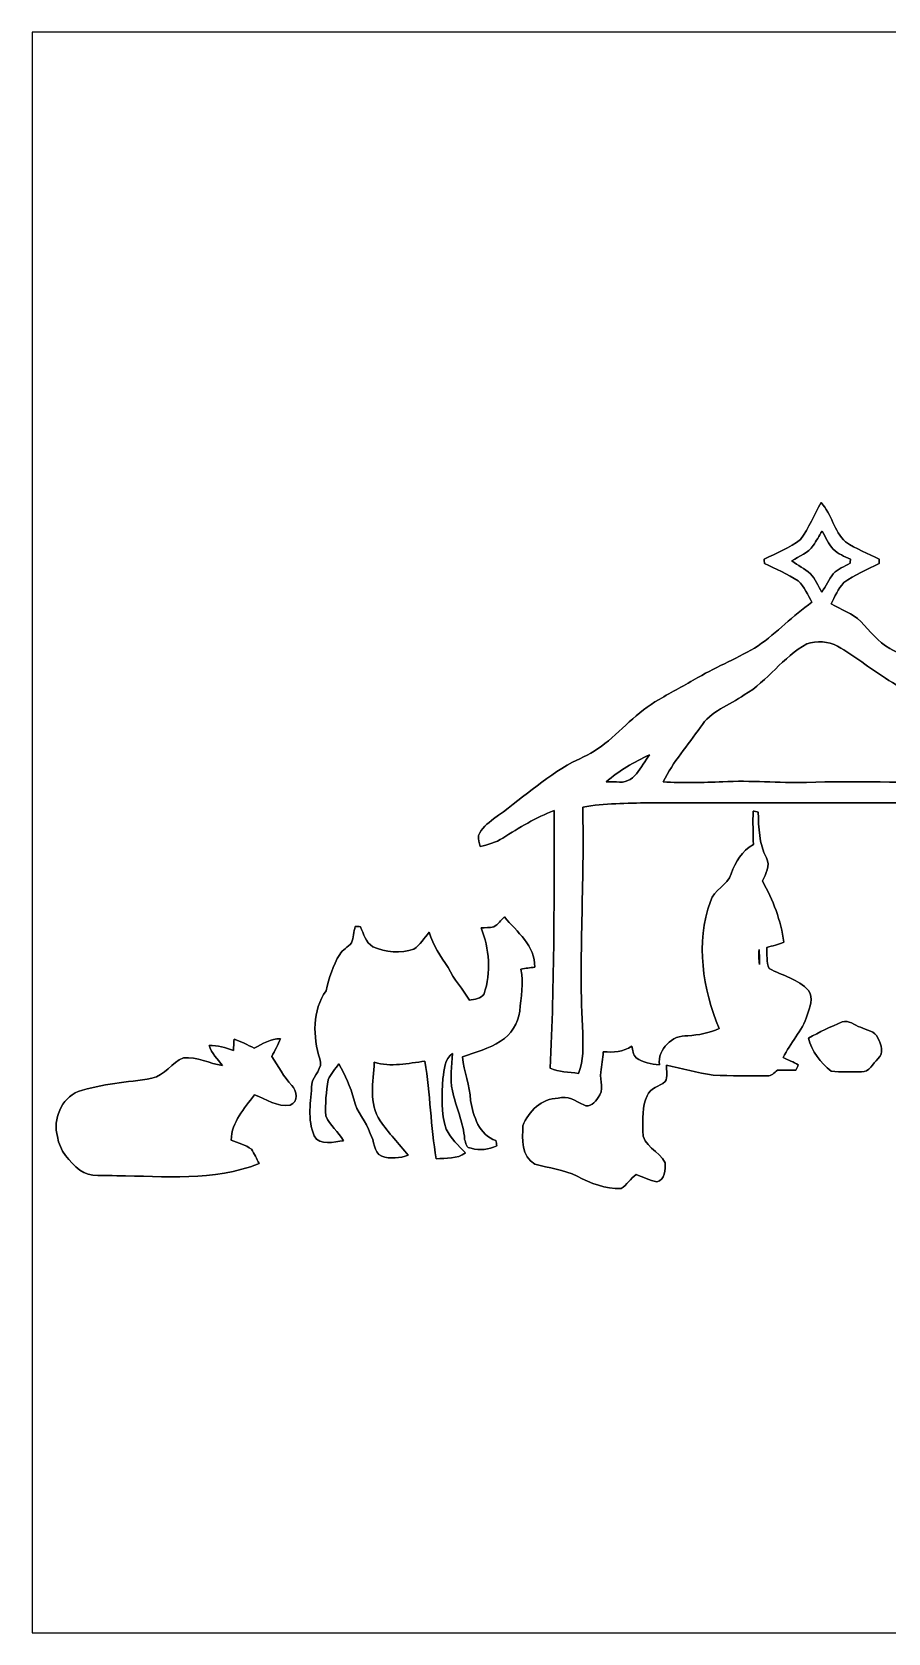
# Model space of a CAD drawing. Header units: centimetres. Extents: x -16.8 to 16.8, y -16.7 to 16.7.
# Drawn here: x -16.77 to 1.04, y -16.67 to 16.67 of the extents above; entities that cross this region are included whole.
import ezdxf

# ---------------------------------------------------------------- set-up
doc = ezdxf.new("R2010")
doc.units = ezdxf.units.CM
doc.header["$MEASUREMENT"] = 0
doc.layers.add('Layer 1', color=7, linetype='Continuous')

msp = doc.modelspace()

# ---------------------------------------------------------------- linework, layer by layer
at = {"layer": 'Layer 1', "color": 7}
for points, knots in [([(-16.77458, 16.66875), (-16.77458, 16.66875), (16.77458, 16.66875), (16.77458, 16.66875), (16.77458, 16.66875), (16.77458, 16.66875), (16.77458, -16.66875), (16.77458, -16.66875), (16.77458, -16.66875), (16.77458, -16.66875), (-16.77458, -16.66875), (-16.77458, -16.66875), (-16.77458, -16.66875), (-16.77458, -16.66875), (-16.77458, 16.66875), (-16.77458, 16.66875), (-16.77458, 16.66875), (-16.77458, 16.66875), (-16.77458, 16.66875), (-16.77458, 16.66875)], [0, 0, 0, 0, 0.16666667, 0.16666667, 0.16666667, 0.16666667, 0.33333333, 0.33333333, 0.33333333, 0.33333333, 0.5, 0.5, 0.5, 0.5, 0.66666667, 0.66666667, 0.66666667, 0.66666667, 1, 1, 1, 1]), ([(-0.34784, 6.87211), (-0.49742, 6.61987), (-0.59831, 6.33906), (-0.77646, 6.10376), (-0.77646, 6.10376), (-1.00295, 5.92279), (-1.27388, 5.81413), (-1.53423, 5.69348), (-1.53423, 5.69348), (-1.53282, 5.67055), (-1.52964, 5.62469), (-1.52823, 5.60176), (-1.52823, 5.60176), (-1.29187, 5.48569), (-1.04563, 5.3848), (-0.8255, 5.23875), (-0.8255, 5.23875), (-0.69568, 5.11704), (-0.62265, 4.94771), (-0.53834, 4.79319), (-0.53834, 4.79319), (-0.93169, 4.5145), (-1.26824, 4.16595), (-1.66053, 3.88655), (-1.66053, 3.88655), (-2.06163, 3.6382), (-2.50261, 3.46393), (-2.91112, 3.22897), (-2.91112, 3.22897), (-3.17959, 3.07199), (-3.45369, 2.92559), (-3.72251, 2.76966), (-3.72251, 2.76966), (-4.18218, 2.51813), (-4.51238, 2.09832), (-4.93007, 1.79141), (-4.93007, 1.79141), (-5.11281, 1.65488), (-5.31989, 1.55963), (-5.52485, 1.46368), (-5.52485, 1.46368), (-6.11787, 1.13736), (-6.6167, 0.67381), (-7.16598, 0.28399), (-7.16598, 0.28399), (-7.29156, 0.19085), (-7.41786, 0.0829), (-7.48242, -0.0635), (-7.48242, -0.0635), (-7.48806, -0.14182), (-7.46372, -0.21837), (-7.44784, -0.29457), (-7.44784, -0.29457), (-7.28345, -0.25612), (-7.1187, -0.20743), (-6.97512, -0.11606), (-6.97512, -0.11606), (-6.63116, 0.09701), (-6.2865, 0.31538), (-5.90585, 0.45861), (-5.90585, 0.45861), (-5.90585, -1.32997), (-5.89774, -3.11926), (-5.98946, -4.90608), (-5.98946, -4.90608), (-5.80461, -4.98969), (-5.59964, -4.99392), (-5.40068, -5.01509), (-5.40068, -5.01509), (-5.28955, -4.75121), (-5.30437, -4.46017), (-5.30825, -4.18042), (-5.30825, -4.18042), (-5.40173, -2.61056), (-5.26838, -1.03964), (-5.31107, 0.53093), (-5.31107, 0.53093), (-4.85669, 0.60537), (-4.39314, 0.61031), (-3.93347, 0.61771), (-3.93347, 0.61771), (-1.22873, 0.61807), (1.47567, 0.6156), (4.18042, 0.61877), (4.18042, 0.61877), (4.56106, 0.62018), (4.94242, 0.60607), (5.32271, 0.58103), (5.32271, 0.58103), (5.35023, 0.27658), (5.34388, -0.02963), (5.3467, -0.33514), (5.3467, -0.33514), (5.33929, -1.81293), (5.35234, -3.29036), (5.33859, -4.76814), (5.33859, -4.76814), (5.52662, -4.83164), (5.74357, -4.89056), (5.93231, -4.80307), (5.93231, -4.80307), (6.08118, -4.67924), (5.98805, -4.44818), (6.01204, -4.28625), (6.01204, -4.28625), (5.93407, -2.63631), (5.89139, -0.98531), (5.90056, 0.6664), (5.90056, 0.6664), (6.13339, 0.58032), (6.37222, 0.47096), (6.62834, 0.53058), (6.62834, 0.53058), (6.73735, 0.54363), (6.7751, 0.65864), (6.82272, 0.74013), (6.82272, 0.74013), (6.3754, 0.92957), (5.90973, 1.09291), (5.51956, 1.391), (5.51956, 1.391), (5.28426, 1.57762), (4.99251, 1.66158), (4.71452, 1.7593), (4.71452, 1.7593), (4.25662, 1.92264), (3.87632, 2.23873), (3.44629, 2.4571), (3.44629, 2.4571), (2.97039, 2.72979), (2.43628, 2.89842), (1.99743, 3.23427), (1.99743, 3.23427), (1.70215, 3.4484), (1.40582, 3.6636), (1.08126, 3.83187), (1.08126, 3.83187), (0.83185, 3.96028), (0.67733, 4.20617), (0.47554, 4.39173), (0.47554, 4.39173), (0.30551, 4.56671), (0.06738, 4.64503), (-0.14146, 4.76038), (-0.14146, 4.76038), (-0.06103, 4.91173), (0.00847, 5.074), (0.12277, 5.20347), (0.12277, 5.20347), (0.34819, 5.36893), (0.61066, 5.47441), (0.85937, 5.59999), (0.85937, 5.59999), (0.86042, 5.62328), (0.86219, 5.66949), (0.86325, 5.69278), (0.86325, 5.69278), (0.62724, 5.80954), (0.37818, 5.90515), (0.15875, 6.05155), (0.15875, 6.05155), (-0.07796, 6.27768), (-0.13088, 6.63046), (-0.34784, 6.87211), (-0.34784, 6.87211), (-0.34784, 6.87211), (-0.34784, 6.87211), (-0.34784, 6.87211)], [0, 0, 0, 0, 0.02325581, 0.02325581, 0.02325581, 0.02325581, 0.04651163, 0.04651163, 0.04651163, 0.04651163, 0.06976744, 0.06976744, 0.06976744, 0.06976744, 0.09302326, 0.09302326, 0.09302326, 0.09302326, 0.11627907, 0.11627907, 0.11627907, 0.11627907, 0.13953488, 0.13953488, 0.13953488, 0.13953488, 0.1627907, 0.1627907, 0.1627907, 0.1627907, 0.18604651, 0.18604651, 0.18604651, 0.18604651, 0.20930233, 0.20930233, 0.20930233, 0.20930233, 0.23255814, 0.23255814, 0.23255814, 0.23255814, 0.25581395, 0.25581395, 0.25581395, 0.25581395, 0.27906977, 0.27906977, 0.27906977, 0.27906977, 0.30232558, 0.30232558, 0.30232558, 0.30232558, 0.3255814, 0.3255814, 0.3255814, 0.3255814, 0.34883721, 0.34883721, 0.34883721, 0.34883721, 0.37209302, 0.37209302, 0.37209302, 0.37209302, 0.39534884, 0.39534884, 0.39534884, 0.39534884, 0.41860465, 0.41860465, 0.41860465, 0.41860465, 0.44186047, 0.44186047, 0.44186047, 0.44186047, 0.46511628, 0.46511628, 0.46511628, 0.46511628, 0.48837209, 0.48837209, 0.48837209, 0.48837209, 0.51162791, 0.51162791, 0.51162791, 0.51162791, 0.53488372, 0.53488372, 0.53488372, 0.53488372, 0.55813953, 0.55813953, 0.55813953, 0.55813953, 0.58139535, 0.58139535, 0.58139535, 0.58139535, 0.60465116, 0.60465116, 0.60465116, 0.60465116, 0.62790698, 0.62790698, 0.62790698, 0.62790698, 0.65116279, 0.65116279, 0.65116279, 0.65116279, 0.6744186, 0.6744186, 0.6744186, 0.6744186, 0.69767442, 0.69767442, 0.69767442, 0.69767442, 0.72093023, 0.72093023, 0.72093023, 0.72093023, 0.74418605, 0.74418605, 0.74418605, 0.74418605, 0.76744186, 0.76744186, 0.76744186, 0.76744186, 0.79069767, 0.79069767, 0.79069767, 0.79069767, 0.81395349, 0.81395349, 0.81395349, 0.81395349, 0.8372093, 0.8372093, 0.8372093, 0.8372093, 0.86046512, 0.86046512, 0.86046512, 0.86046512, 0.88372093, 0.88372093, 0.88372093, 0.88372093, 0.90697674, 0.90697674, 0.90697674, 0.90697674, 0.93023256, 0.93023256, 0.93023256, 0.93023256, 0.95348837, 0.95348837, 0.95348837, 0.95348837, 1, 1, 1, 1]), ([(-0.51118, 5.975), (-0.44591, 6.07307), (-0.38982, 6.17679), (-0.32738, 6.27662), (-0.32738, 6.27662), (-0.25188, 6.15068), (-0.19509, 6.01063), (-0.09772, 5.89844), (-0.09772, 5.89844), (0.00317, 5.80002), (0.13935, 5.75098), (0.26317, 5.68854), (0.26317, 5.68854), (0.26141, 5.66808), (0.25823, 5.62681), (0.25647, 5.60634), (0.25647, 5.60634), (0.13582, 5.54073), (0.00247, 5.48922), (-0.09525, 5.38974), (-0.09525, 5.38974), (-0.18309, 5.26768), (-0.25224, 5.13362), (-0.33232, 5.00627), (-0.33232, 5.00627), (-0.41099, 5.13468), (-0.46673, 5.27967), (-0.5715, 5.38974), (-0.5715, 5.38974), (-0.69003, 5.49134), (-0.82938, 5.56472), (-0.95532, 5.65679), (-0.95532, 5.65679), (-0.80257, 5.75416), (-0.61595, 5.81872), (-0.51118, 5.975)], [0, 0, 0, 0, 0.1, 0.1, 0.1, 0.1, 0.2, 0.2, 0.2, 0.2, 0.3, 0.3, 0.3, 0.3, 0.4, 0.4, 0.4, 0.4, 0.5, 0.5, 0.5, 0.5, 0.6, 0.6, 0.6, 0.6, 0.7, 0.7, 0.7, 0.7, 0.8, 0.8, 0.8, 0.8, 1, 1, 1, 1]), ([(-0.64735, 3.92924), (-0.43921, 3.99662), (-0.19756, 3.98604), (-0.00353, 3.87879), (-0.00353, 3.87879), (0.34608, 3.68441), (0.65229, 3.42371), (0.99095, 3.21239), (0.99095, 3.21239), (1.38395, 2.96651), (1.81786, 2.76825), (2.12513, 2.40771), (2.12513, 2.40771), (2.47756, 1.99073), (2.77742, 1.53176), (3.09174, 1.08585), (3.09174, 1.08585), (2.8702, 1.04881), (2.64478, 1.05445), (2.42147, 1.05586), (2.42147, 1.05586), (1.39665, 1.02129), (0.37183, 1.08303), (-0.65264, 1.04387), (-0.65264, 1.04387), (-1.23366, 1.02658), (-1.81504, 1.08867), (-2.39607, 1.05657), (-2.39607, 1.05657), (-2.80917, 1.04246), (-3.22368, 1.02517), (-3.63608, 1.05692), (-3.63608, 1.05692), (-3.43076, 1.46897), (-3.12138, 1.81469), (-2.86068, 2.1911), (-2.86068, 2.1911), (-2.65218, 2.52836), (-2.25919, 2.65148), (-1.94733, 2.86385), (-1.94733, 2.86385), (-1.45944, 3.15136), (-1.14476, 3.65619), (-0.64735, 3.92924)], [0, 0, 0, 0, 0.08333333, 0.08333333, 0.08333333, 0.08333333, 0.16666667, 0.16666667, 0.16666667, 0.16666667, 0.25, 0.25, 0.25, 0.25, 0.33333333, 0.33333333, 0.33333333, 0.33333333, 0.41666667, 0.41666667, 0.41666667, 0.41666667, 0.5, 0.5, 0.5, 0.5, 0.58333333, 0.58333333, 0.58333333, 0.58333333, 0.66666667, 0.66666667, 0.66666667, 0.66666667, 0.75, 0.75, 0.75, 0.75, 0.83333333, 0.83333333, 0.83333333, 0.83333333, 1, 1, 1, 1]), ([(-4.82177, 1.05551), (-4.55824, 1.29223), (-4.23792, 1.46403), (-3.92007, 1.61678), (-3.92007, 1.61678), (-4.09469, 1.38818), (-4.24427, 0.97931), (-4.60834, 1.05692), (-4.60834, 1.05692), (-4.60834, 1.05692), (-4.82177, 1.05551), (-4.82177, 1.05551)], [0, 0, 0, 0, 0.25, 0.25, 0.25, 0.25, 0.5, 0.5, 0.5, 0.5, 1, 1, 1, 1]), ([(-1.76283, 0.44662), (-1.76989, 0.21343), (-1.76424, -0.01976), (-1.75824, -0.25329), (-1.75824, -0.25329), (-1.99778, -0.38312), (-2.13078, -0.61031), (-2.21862, -0.85866), (-2.21862, -0.85866), (-2.29094, -1.10384), (-2.58727, -1.18428), (-2.65359, -1.43616), (-2.65359, -1.43616), (-2.96086, -2.30046), (-2.81305, -3.25191), (-2.47121, -4.08234), (-2.47121, -4.08234), (-2.67829, -4.16807), (-2.89842, -4.2224), (-3.12279, -4.23157), (-3.12279, -4.23157), (-3.44734, -4.21146), (-3.7532, -4.51238), (-3.7151, -4.83905), (-3.7151, -4.83905), (-3.88444, -4.826), (-4.05871, -4.79072), (-4.19982, -4.69194), (-4.19982, -4.69194), (-4.26649, -4.62986), (-4.26649, -4.52967), (-4.29084, -4.44747), (-4.29084, -4.44747), (-4.46581, -4.57341), (-4.67642, -4.57941), (-4.88174, -4.56671), (-4.88174, -4.56671), (-4.89338, -4.70817), (-4.91137, -4.84928), (-4.93324, -4.99004), (-4.93324, -4.99004), (-4.95759, -5.16855), (-4.85881, -5.36681), (-4.99181, -5.52097), (-4.99181, -5.52097), (-5.04508, -5.61904), (-5.17031, -5.73758), (-5.29061, -5.67337), (-5.29061, -5.67337), (-5.45747, -5.59223), (-5.62257, -5.46417), (-5.82295, -5.53438), (-5.82295, -5.53438), (-6.16726, -5.52909), (-6.43996, -5.81025), (-6.55814, -6.10658), (-6.55814, -6.10658), (-6.56414, -6.38175), (-6.58848, -6.74793), (-6.30908, -6.90633), (-6.30908, -6.90633), (-6.01416, -6.98324), (-5.70406, -7.02028), (-5.42713, -7.15821), (-5.42713, -7.15821), (-5.14562, -7.30462), (-4.83341, -7.42174), (-4.51238, -7.41539), (-4.51238, -7.41539), (-4.39314, -7.33601), (-4.31483, -7.20972), (-4.20123, -7.12364), (-4.20123, -7.12364), (-4.05271, -7.16174), (-3.92359, -7.25417), (-3.76873, -7.27463), (-3.76873, -7.27463), (-3.59692, -7.23053), (-3.58034, -7.01992), (-3.59622, -6.87564), (-3.59622, -6.87564), (-3.7151, -6.62552), (-4.07247, -6.53274), (-4.06118, -6.21559), (-4.06118, -6.21559), (-4.06224, -5.97253), (-4.07458, -5.70794), (-3.97087, -5.48393), (-3.97087, -5.48393), (-3.90666, -5.31636), (-3.7151, -5.29414), (-3.59551, -5.18689), (-3.59551, -5.18689), (-3.53236, -5.08388), (-3.57011, -4.95547), (-3.56729, -4.84223), (-3.56729, -4.84223), (-3.24203, -4.91243), (-2.92276, -5.00909), (-2.59221, -5.05284), (-2.59221, -5.05284), (-2.21827, -5.07365), (-1.84326, -5.06342), (-1.46897, -5.06906), (-1.46897, -5.06906), (-1.37936, -5.07718), (-1.32221, -4.9971), (-1.25906, -4.94771), (-1.25906, -4.94771), (-1.1303, -4.94841), (-1.00259, -4.94912), (-0.87348, -4.95124), (-0.87348, -4.95124), (-0.8569, -4.91314), (-0.83996, -4.87504), (-0.82268, -4.83729), (-0.82268, -4.83729), (-0.92498, -4.78226), (-1.03117, -4.73534), (-1.137, -4.68806), (-1.137, -4.68806), (-0.99201, -4.38185), (-0.73978, -4.13314), (-0.63712, -3.80506), (-0.63712, -3.80506), (-0.58984, -3.64067), (-0.5013, -3.44699), (-0.6096, -3.29001), (-0.6096, -3.29001), (-0.82479, -3.05082), (-1.15358, -2.97886), (-1.42699, -2.83422), (-1.42699, -2.83422), (-1.4926, -2.6984), (-1.47003, -2.53894), (-1.47884, -2.39148), (-1.47884, -2.39148), (-1.35925, -2.36361), (-1.24037, -2.33151), (-1.12677, -2.28494), (-1.12677, -2.28494), (-1.17934, -1.8348), (-1.35043, -1.40335), (-1.57092, -1.00965), (-1.57092, -1.00965), (-1.49613, -0.86254), (-1.40264, -0.6918), (-1.48555, -0.52564), (-1.48555, -0.52564), (-1.64324, -0.2353), (-1.64712, 0.10266), (-1.65876, 0.42404), (-1.65876, 0.42404), (-1.68487, 0.42968), (-1.73708, 0.44097), (-1.76283, 0.44662), (-1.76283, 0.44662), (-1.76283, 0.44662), (-1.76283, 0.44662), (-1.76283, 0.44662)], [0, 0, 0, 0, 0.02439024, 0.02439024, 0.02439024, 0.02439024, 0.04878049, 0.04878049, 0.04878049, 0.04878049, 0.07317073, 0.07317073, 0.07317073, 0.07317073, 0.09756098, 0.09756098, 0.09756098, 0.09756098, 0.12195122, 0.12195122, 0.12195122, 0.12195122, 0.14634146, 0.14634146, 0.14634146, 0.14634146, 0.17073171, 0.17073171, 0.17073171, 0.17073171, 0.19512195, 0.19512195, 0.19512195, 0.19512195, 0.2195122, 0.2195122, 0.2195122, 0.2195122, 0.24390244, 0.24390244, 0.24390244, 0.24390244, 0.26829268, 0.26829268, 0.26829268, 0.26829268, 0.29268293, 0.29268293, 0.29268293, 0.29268293, 0.31707317, 0.31707317, 0.31707317, 0.31707317, 0.34146341, 0.34146341, 0.34146341, 0.34146341, 0.36585366, 0.36585366, 0.36585366, 0.36585366, 0.3902439, 0.3902439, 0.3902439, 0.3902439, 0.41463415, 0.41463415, 0.41463415, 0.41463415, 0.43902439, 0.43902439, 0.43902439, 0.43902439, 0.46341463, 0.46341463, 0.46341463, 0.46341463, 0.48780488, 0.48780488, 0.48780488, 0.48780488, 0.51219512, 0.51219512, 0.51219512, 0.51219512, 0.53658537, 0.53658537, 0.53658537, 0.53658537, 0.56097561, 0.56097561, 0.56097561, 0.56097561, 0.58536585, 0.58536585, 0.58536585, 0.58536585, 0.6097561, 0.6097561, 0.6097561, 0.6097561, 0.63414634, 0.63414634, 0.63414634, 0.63414634, 0.65853659, 0.65853659, 0.65853659, 0.65853659, 0.68292683, 0.68292683, 0.68292683, 0.68292683, 0.70731707, 0.70731707, 0.70731707, 0.70731707, 0.73170732, 0.73170732, 0.73170732, 0.73170732, 0.75609756, 0.75609756, 0.75609756, 0.75609756, 0.7804878, 0.7804878, 0.7804878, 0.7804878, 0.80487805, 0.80487805, 0.80487805, 0.80487805, 0.82926829, 0.82926829, 0.82926829, 0.82926829, 0.85365854, 0.85365854, 0.85365854, 0.85365854, 0.87804878, 0.87804878, 0.87804878, 0.87804878, 0.90243902, 0.90243902, 0.90243902, 0.90243902, 0.92682927, 0.92682927, 0.92682927, 0.92682927, 0.95121951, 0.95121951, 0.95121951, 0.95121951, 1, 1, 1, 1]), ([(-7.16174, -1.96391), (-7.24817, -1.98367), (-7.33778, -1.98049), (-7.42527, -1.98684), (-7.42527, -1.98684), (-7.2577, -2.42041), (-7.21043, -2.91536), (-7.36529, -3.35915), (-7.36529, -3.35915), (-7.42421, -3.46745), (-7.56744, -3.46886), (-7.67009, -3.49462), (-7.67009, -3.49462), (-7.79745, -3.25402), (-8.00065, -3.06317), (-8.11142, -2.81199), (-8.11142, -2.81199), (-8.26523, -2.57916), (-8.42998, -2.35197), (-8.50477, -2.07821), (-8.50477, -2.07821), (-8.61236, -2.19287), (-8.69033, -2.34244), (-8.82509, -2.42782), (-8.82509, -2.42782), (-9.10096, -2.52871), (-9.41634, -2.49661), (-9.68163, -2.37808), (-9.68163, -2.37808), (-9.82698, -2.28565), (-9.87354, -2.11102), (-9.93669, -1.96144), (-9.93669, -1.96144), (-9.96491, -1.96003), (-10.02065, -1.95686), (-10.04852, -1.95545), (-10.04852, -1.95545), (-10.0771, -2.06869), (-10.07745, -2.19004), (-10.12437, -2.29799), (-10.12437, -2.29799), (-10.19845, -2.38548), (-10.30852, -2.43805), (-10.36955, -2.53788), (-10.36955, -2.53788), (-10.50784, -2.77178), (-10.59321, -3.03213), (-10.65354, -3.29565), (-10.65354, -3.29565), (-10.93823, -3.70805), (-10.93258, -4.25238), (-10.7823, -4.71382), (-10.7823, -4.71382), (-10.70398, -4.91067), (-10.92729, -5.05284), (-10.94952, -5.2384), (-10.94952, -5.2384), (-10.97209, -5.59223), (-11.04829, -5.98064), (-10.90013, -6.3179), (-10.90013, -6.3179), (-10.79324, -6.53909), (-10.47715, -6.43537), (-10.293, -6.42126), (-10.293, -6.42126), (-10.39283, -6.23217), (-10.57451, -6.09917), (-10.66059, -5.90268), (-10.66059, -5.90268), (-10.67118, -5.65044), (-10.65142, -5.39821), (-10.61261, -5.14914), (-10.61261, -5.14914), (-10.55582, -5.02638), (-10.46374, -4.92407), (-10.38543, -4.81506), (-10.38543, -4.81506), (-10.26054, -5.05248), (-10.14236, -5.29661), (-10.07216, -5.55625), (-10.07216, -5.55625), (-10.02453, -5.8226), (-9.81428, -6.01416), (-9.73243, -6.2671), (-9.73243, -6.2671), (-9.64565, -6.41879), (-9.66929, -6.65374), (-9.49537, -6.74158), (-9.49537, -6.74158), (-9.31404, -6.79909), (-9.12001, -6.78356), (-8.94256, -6.72218), (-8.94256, -6.72218), (-9.13694, -6.48229), (-9.35073, -6.25722), (-9.52888, -6.00463), (-9.52888, -6.00463), (-9.77053, -5.64021), (-9.67246, -5.19359), (-9.65059, -4.78543), (-9.65059, -4.78543), (-9.30451, -4.88985), (-8.94433, -4.80377), (-8.59402, -4.76356), (-8.59402, -4.76356), (-8.4896, -5.43842), (-8.4709, -6.12387), (-8.36013, -6.79803), (-8.36013, -6.79803), (-8.15481, -6.7758), (-7.92586, -6.80226), (-7.74947, -6.67244), (-7.74947, -6.67244), (-7.89058, -6.51475), (-8.06203, -6.37469), (-8.15234, -6.17961), (-8.15234, -6.17961), (-8.27017, -5.84059), (-8.24018, -5.47194), (-8.21937, -5.12057), (-8.21937, -5.12057), (-8.19079, -4.93854), (-8.19044, -4.71946), (-8.02358, -4.60269), (-8.02358, -4.60269), (-8.02711, -4.86163), (-8.0899, -5.12233), (-8.01899, -5.37916), (-8.01899, -5.37916), (-7.95479, -5.72029), (-7.79321, -6.04097), (-7.76852, -6.39022), (-7.76852, -6.39022), (-7.74771, -6.46289), (-7.73924, -6.58001), (-7.63235, -6.57225), (-7.63235, -6.57225), (-7.45349, -6.63787), (-7.26863, -6.59412), (-7.10106, -6.52463), (-7.10106, -6.52463), (-7.10494, -6.49711), (-7.11271, -6.44208), (-7.11659, -6.41456), (-7.11659, -6.41456), (-7.47042, -6.30096), (-7.58825, -5.90691), (-7.64399, -5.57812), (-7.64399, -5.57812), (-7.66092, -5.26979), (-7.78686, -4.98158), (-7.81262, -4.67466), (-7.81262, -4.67466), (-7.54733, -4.56706), (-7.25664, -4.51097), (-7.01887, -4.34411), (-7.01887, -4.34411), (-6.79697, -4.21076), (-6.65515, -3.97439), (-6.62164, -3.72075), (-6.62164, -3.72075), (-6.59765, -3.43041), (-6.53768, -3.13443), (-6.59694, -2.8448), (-6.59694, -2.8448), (-6.50205, -2.82928), (-6.40503, -2.81693), (-6.30943, -2.80282), (-6.30943, -2.80282), (-6.29356, -2.36784), (-6.68196, -2.05987), (-6.94196, -1.7586), (-6.94196, -1.7586), (-7.01322, -1.8288), (-7.0739, -1.91347), (-7.16174, -1.96391), (-7.16174, -1.96391), (-7.16174, -1.96391), (-7.16174, -1.96391), (-7.16174, -1.96391)], [0, 0, 0, 0, 0.02173913, 0.02173913, 0.02173913, 0.02173913, 0.04347826, 0.04347826, 0.04347826, 0.04347826, 0.06521739, 0.06521739, 0.06521739, 0.06521739, 0.08695652, 0.08695652, 0.08695652, 0.08695652, 0.10869565, 0.10869565, 0.10869565, 0.10869565, 0.13043478, 0.13043478, 0.13043478, 0.13043478, 0.15217391, 0.15217391, 0.15217391, 0.15217391, 0.17391304, 0.17391304, 0.17391304, 0.17391304, 0.19565217, 0.19565217, 0.19565217, 0.19565217, 0.2173913, 0.2173913, 0.2173913, 0.2173913, 0.23913043, 0.23913043, 0.23913043, 0.23913043, 0.26086957, 0.26086957, 0.26086957, 0.26086957, 0.2826087, 0.2826087, 0.2826087, 0.2826087, 0.30434783, 0.30434783, 0.30434783, 0.30434783, 0.32608696, 0.32608696, 0.32608696, 0.32608696, 0.34782609, 0.34782609, 0.34782609, 0.34782609, 0.36956522, 0.36956522, 0.36956522, 0.36956522, 0.39130435, 0.39130435, 0.39130435, 0.39130435, 0.41304348, 0.41304348, 0.41304348, 0.41304348, 0.43478261, 0.43478261, 0.43478261, 0.43478261, 0.45652174, 0.45652174, 0.45652174, 0.45652174, 0.47826087, 0.47826087, 0.47826087, 0.47826087, 0.5, 0.5, 0.5, 0.5, 0.52173913, 0.52173913, 0.52173913, 0.52173913, 0.54347826, 0.54347826, 0.54347826, 0.54347826, 0.56521739, 0.56521739, 0.56521739, 0.56521739, 0.58695652, 0.58695652, 0.58695652, 0.58695652, 0.60869565, 0.60869565, 0.60869565, 0.60869565, 0.63043478, 0.63043478, 0.63043478, 0.63043478, 0.65217391, 0.65217391, 0.65217391, 0.65217391, 0.67391304, 0.67391304, 0.67391304, 0.67391304, 0.69565217, 0.69565217, 0.69565217, 0.69565217, 0.7173913, 0.7173913, 0.7173913, 0.7173913, 0.73913043, 0.73913043, 0.73913043, 0.73913043, 0.76086957, 0.76086957, 0.76086957, 0.76086957, 0.7826087, 0.7826087, 0.7826087, 0.7826087, 0.80434783, 0.80434783, 0.80434783, 0.80434783, 0.82608696, 0.82608696, 0.82608696, 0.82608696, 0.84782609, 0.84782609, 0.84782609, 0.84782609, 0.86956522, 0.86956522, 0.86956522, 0.86956522, 0.89130435, 0.89130435, 0.89130435, 0.89130435, 0.91304348, 0.91304348, 0.91304348, 0.91304348, 0.93478261, 0.93478261, 0.93478261, 0.93478261, 0.95652174, 0.95652174, 0.95652174, 0.95652174, 1, 1, 1, 1]), ([(-1.62948, -2.74849), (-1.64641, -2.64548), (-1.64747, -2.54071), (-1.63901, -2.43664), (-1.63901, -2.43664), (-1.63371, -2.54035), (-1.63054, -2.64442), (-1.62948, -2.74849)], [0, 0, 0, 0, 0.33333333, 0.33333333, 0.33333333, 0.33333333, 1, 1, 1, 1]), ([(0.08749, -3.94229), (-0.14746, -4.05024), (-0.38629, -4.15219), (-0.61066, -4.28166), (-0.61066, -4.28166), (-0.54046, -4.55612), (-0.36195, -4.7946), (-0.14146, -4.96711), (-0.14146, -4.96711), (0.06491, -5.00697), (0.28011, -4.97276), (0.49001, -4.98404), (0.49001, -4.98404), (0.65793, -4.99639), (0.72602, -4.80695), (0.83397, -4.71241), (0.83397, -4.71241), (0.96696, -4.60269), (0.90241, -4.41219), (0.83608, -4.28202), (0.83608, -4.28202), (0.78105, -4.13138), (0.59408, -4.11515), (0.47061, -4.05694), (0.47061, -4.05694), (0.34325, -4.01461), (0.23389, -3.89608), (0.08749, -3.94229), (0.08749, -3.94229), (0.08749, -3.94229), (0.08749, -3.94229), (0.08749, -3.94229)], [0, 0, 0, 0, 0.11111111, 0.11111111, 0.11111111, 0.11111111, 0.22222222, 0.22222222, 0.22222222, 0.22222222, 0.33333333, 0.33333333, 0.33333333, 0.33333333, 0.44444444, 0.44444444, 0.44444444, 0.44444444, 0.55555556, 0.55555556, 0.55555556, 0.55555556, 0.66666667, 0.66666667, 0.66666667, 0.66666667, 0.77777778, 0.77777778, 0.77777778, 0.77777778, 1, 1, 1, 1]), ([(-12.14931, -4.49016), (-12.28619, -4.42207), (-12.42236, -4.35257), (-12.56665, -4.30071), (-12.56665, -4.30071), (-12.57053, -4.36069), (-12.57864, -4.47993), (-12.58288, -4.53954), (-12.58288, -4.53954), (-12.74516, -4.47851), (-12.91237, -4.42912), (-13.08876, -4.43548), (-13.08876, -4.43548), (-13.0302, -4.59599), (-12.91555, -4.72369), (-12.8083, -4.85281), (-12.8083, -4.85281), (-13.08241, -4.81577), (-13.33747, -4.66584), (-13.61934, -4.69194), (-13.61934, -4.69194), (-13.8684, -4.78508), (-14.01198, -5.06412), (-14.2815, -5.11775), (-14.2815, -5.11775), (-14.79303, -5.20594), (-15.31832, -5.23028), (-15.81468, -5.39327), (-15.81468, -5.39327), (-16.15969, -5.53614), (-16.3509, -5.97641), (-16.24471, -6.33271), (-16.24471, -6.33271), (-16.20308, -6.62305), (-15.99847, -6.85271), (-15.77904, -7.03086), (-15.77904, -7.03086), (-15.56103, -7.19843), (-15.26364, -7.12152), (-15.01069, -7.14798), (-15.01069, -7.14798), (-14.02574, -7.15539), (-12.98822, -7.26722), (-12.04913, -6.89575), (-12.04913, -6.89575), (-12.09675, -6.79379), (-12.14296, -6.69043), (-12.20435, -6.59659), (-12.20435, -6.59659), (-12.32782, -6.49993), (-12.48657, -6.46642), (-12.62803, -6.40362), (-12.62803, -6.40362), (-12.61816, -6.02791), (-12.35781, -5.74604), (-12.14402, -5.46488), (-12.14402, -5.46488), (-11.8999, -5.54778), (-11.66848, -5.72311), (-11.39931, -5.67655), (-11.39931, -5.67655), (-11.2268, -5.61128), (-11.25396, -5.37739), (-11.36756, -5.26591), (-11.36756, -5.26591), (-11.54042, -5.08847), (-11.64096, -4.86269), (-11.78207, -4.66302), (-11.78207, -4.66302), (-11.71928, -4.54096), (-11.65437, -4.42031), (-11.60286, -4.29331), (-11.60286, -4.29331), (-11.805, -4.28766), (-11.97434, -4.40549), (-12.14931, -4.49016), (-12.14931, -4.49016), (-12.14931, -4.49016), (-12.14931, -4.49016), (-12.14931, -4.49016)], [0, 0, 0, 0, 0.04761905, 0.04761905, 0.04761905, 0.04761905, 0.0952381, 0.0952381, 0.0952381, 0.0952381, 0.14285714, 0.14285714, 0.14285714, 0.14285714, 0.19047619, 0.19047619, 0.19047619, 0.19047619, 0.23809524, 0.23809524, 0.23809524, 0.23809524, 0.28571429, 0.28571429, 0.28571429, 0.28571429, 0.33333333, 0.33333333, 0.33333333, 0.33333333, 0.38095238, 0.38095238, 0.38095238, 0.38095238, 0.42857143, 0.42857143, 0.42857143, 0.42857143, 0.47619048, 0.47619048, 0.47619048, 0.47619048, 0.52380952, 0.52380952, 0.52380952, 0.52380952, 0.57142857, 0.57142857, 0.57142857, 0.57142857, 0.61904762, 0.61904762, 0.61904762, 0.61904762, 0.66666667, 0.66666667, 0.66666667, 0.66666667, 0.71428571, 0.71428571, 0.71428571, 0.71428571, 0.76190476, 0.76190476, 0.76190476, 0.76190476, 0.80952381, 0.80952381, 0.80952381, 0.80952381, 0.85714286, 0.85714286, 0.85714286, 0.85714286, 0.9047619, 0.9047619, 0.9047619, 0.9047619, 1, 1, 1, 1])]:
    msp.add_open_spline(points, degree=3, knots=knots, dxfattribs=at)
at = {"layer": 'Layer 1', "color": 250}
for points, knots in [([(-0.34784, 6.87211), (-0.13088, 6.63046), (-0.07796, 6.27768), (0.15875, 6.05155), (0.15875, 6.05155), (0.37818, 5.90515), (0.62724, 5.80954), (0.86325, 5.69278), (0.86325, 5.69278), (0.86219, 5.66949), (0.86042, 5.62328), (0.85937, 5.59999), (0.85937, 5.59999), (0.61066, 5.47441), (0.34819, 5.36893), (0.12277, 5.20347), (0.12277, 5.20347), (0.00847, 5.074), (-0.06103, 4.91173), (-0.14146, 4.76038), (-0.14146, 4.76038), (0.06738, 4.64503), (0.30551, 4.56671), (0.47554, 4.39173), (0.47554, 4.39173), (0.67733, 4.20617), (0.83185, 3.96028), (1.08126, 3.83187), (1.08126, 3.83187), (1.40582, 3.6636), (1.70215, 3.4484), (1.99743, 3.23427), (1.99743, 3.23427), (2.43628, 2.89842), (2.97039, 2.72979), (3.44629, 2.4571), (3.44629, 2.4571), (3.87632, 2.23873), (4.25662, 1.92264), (4.71452, 1.7593), (4.71452, 1.7593), (4.99251, 1.66158), (5.28426, 1.57762), (5.51956, 1.391), (5.51956, 1.391), (5.90973, 1.09291), (6.3754, 0.92957), (6.82272, 0.74013), (6.82272, 0.74013), (6.7751, 0.65864), (6.73735, 0.54363), (6.62834, 0.53058), (6.62834, 0.53058), (6.37222, 0.47096), (6.13339, 0.58032), (5.90056, 0.6664), (5.90056, 0.6664), (5.89139, -0.98531), (5.93407, -2.63631), (6.01204, -4.28625), (6.01204, -4.28625), (5.98805, -4.44818), (6.08118, -4.67924), (5.93231, -4.80307), (5.93231, -4.80307), (5.74357, -4.89056), (5.52662, -4.83164), (5.33859, -4.76814), (5.33859, -4.76814), (5.35234, -3.29036), (5.33929, -1.81293), (5.3467, -0.33514), (5.3467, -0.33514), (5.34388, -0.02963), (5.35023, 0.27658), (5.32271, 0.58103), (5.32271, 0.58103), (4.94242, 0.60607), (4.56106, 0.62018), (4.18042, 0.61877), (4.18042, 0.61877), (1.47567, 0.6156), (-1.22873, 0.61807), (-3.93347, 0.61771), (-3.93347, 0.61771), (-4.39314, 0.61031), (-4.85669, 0.60537), (-5.31107, 0.53093), (-5.31107, 0.53093), (-5.26838, -1.03964), (-5.40173, -2.61056), (-5.30825, -4.18042), (-5.30825, -4.18042), (-5.30437, -4.46017), (-5.28955, -4.75121), (-5.40068, -5.01509), (-5.40068, -5.01509), (-5.59964, -4.99392), (-5.80461, -4.98969), (-5.98946, -4.90608), (-5.98946, -4.90608), (-5.89774, -3.11926), (-5.90585, -1.32997), (-5.90585, 0.45861), (-5.90585, 0.45861), (-6.2865, 0.31538), (-6.63116, 0.09701), (-6.97512, -0.11606), (-6.97512, -0.11606), (-7.1187, -0.20743), (-7.28345, -0.25612), (-7.44784, -0.29457), (-7.44784, -0.29457), (-7.46372, -0.21837), (-7.48806, -0.14182), (-7.48242, -0.0635), (-7.48242, -0.0635), (-7.41786, 0.0829), (-7.29156, 0.19085), (-7.16598, 0.28399), (-7.16598, 0.28399), (-6.6167, 0.67381), (-6.11787, 1.13736), (-5.52485, 1.46368), (-5.52485, 1.46368), (-5.31989, 1.55963), (-5.11281, 1.65488), (-4.93007, 1.79141), (-4.93007, 1.79141), (-4.51238, 2.09832), (-4.18218, 2.51813), (-3.72251, 2.76966), (-3.72251, 2.76966), (-3.45369, 2.92559), (-3.17959, 3.07199), (-2.91112, 3.22897), (-2.91112, 3.22897), (-2.50261, 3.46393), (-2.06163, 3.6382), (-1.66053, 3.88655), (-1.66053, 3.88655), (-1.26824, 4.16595), (-0.93169, 4.5145), (-0.53834, 4.79319), (-0.53834, 4.79319), (-0.62265, 4.94771), (-0.69568, 5.11704), (-0.8255, 5.23875), (-0.8255, 5.23875), (-1.04563, 5.3848), (-1.29187, 5.48569), (-1.52823, 5.60176), (-1.52823, 5.60176), (-1.52964, 5.62469), (-1.53282, 5.67055), (-1.53423, 5.69348), (-1.53423, 5.69348), (-1.27388, 5.81413), (-1.00295, 5.92279), (-0.77646, 6.10376), (-0.77646, 6.10376), (-0.59831, 6.33906), (-0.49742, 6.61987), (-0.34784, 6.87211), (-0.34784, 6.87211), (-0.34784, 6.87211), (-0.34784, 6.87211), (-0.34784, 6.87211)], [0, 0, 0, 0, 0.02325581, 0.02325581, 0.02325581, 0.02325581, 0.04651163, 0.04651163, 0.04651163, 0.04651163, 0.06976744, 0.06976744, 0.06976744, 0.06976744, 0.09302326, 0.09302326, 0.09302326, 0.09302326, 0.11627907, 0.11627907, 0.11627907, 0.11627907, 0.13953488, 0.13953488, 0.13953488, 0.13953488, 0.1627907, 0.1627907, 0.1627907, 0.1627907, 0.18604651, 0.18604651, 0.18604651, 0.18604651, 0.20930233, 0.20930233, 0.20930233, 0.20930233, 0.23255814, 0.23255814, 0.23255814, 0.23255814, 0.25581395, 0.25581395, 0.25581395, 0.25581395, 0.27906977, 0.27906977, 0.27906977, 0.27906977, 0.30232558, 0.30232558, 0.30232558, 0.30232558, 0.3255814, 0.3255814, 0.3255814, 0.3255814, 0.34883721, 0.34883721, 0.34883721, 0.34883721, 0.37209302, 0.37209302, 0.37209302, 0.37209302, 0.39534884, 0.39534884, 0.39534884, 0.39534884, 0.41860465, 0.41860465, 0.41860465, 0.41860465, 0.44186047, 0.44186047, 0.44186047, 0.44186047, 0.46511628, 0.46511628, 0.46511628, 0.46511628, 0.48837209, 0.48837209, 0.48837209, 0.48837209, 0.51162791, 0.51162791, 0.51162791, 0.51162791, 0.53488372, 0.53488372, 0.53488372, 0.53488372, 0.55813953, 0.55813953, 0.55813953, 0.55813953, 0.58139535, 0.58139535, 0.58139535, 0.58139535, 0.60465116, 0.60465116, 0.60465116, 0.60465116, 0.62790698, 0.62790698, 0.62790698, 0.62790698, 0.65116279, 0.65116279, 0.65116279, 0.65116279, 0.6744186, 0.6744186, 0.6744186, 0.6744186, 0.69767442, 0.69767442, 0.69767442, 0.69767442, 0.72093023, 0.72093023, 0.72093023, 0.72093023, 0.74418605, 0.74418605, 0.74418605, 0.74418605, 0.76744186, 0.76744186, 0.76744186, 0.76744186, 0.79069767, 0.79069767, 0.79069767, 0.79069767, 0.81395349, 0.81395349, 0.81395349, 0.81395349, 0.8372093, 0.8372093, 0.8372093, 0.8372093, 0.86046512, 0.86046512, 0.86046512, 0.86046512, 0.88372093, 0.88372093, 0.88372093, 0.88372093, 0.90697674, 0.90697674, 0.90697674, 0.90697674, 0.93023256, 0.93023256, 0.93023256, 0.93023256, 0.95348837, 0.95348837, 0.95348837, 0.95348837, 1, 1, 1, 1]), ([(-0.51118, 5.975), (-0.61595, 5.81872), (-0.80257, 5.75416), (-0.95532, 5.65679), (-0.95532, 5.65679), (-0.82938, 5.56472), (-0.69003, 5.49134), (-0.5715, 5.38974), (-0.5715, 5.38974), (-0.46673, 5.27967), (-0.41099, 5.13468), (-0.33232, 5.00627), (-0.33232, 5.00627), (-0.25224, 5.13362), (-0.18309, 5.26768), (-0.09525, 5.38974), (-0.09525, 5.38974), (0.00247, 5.48922), (0.13582, 5.54073), (0.25647, 5.60634), (0.25647, 5.60634), (0.25823, 5.62681), (0.26141, 5.66808), (0.26317, 5.68854), (0.26317, 5.68854), (0.13935, 5.75098), (0.00317, 5.80002), (-0.09772, 5.89844), (-0.09772, 5.89844), (-0.19509, 6.01063), (-0.25188, 6.15068), (-0.32738, 6.27662), (-0.32738, 6.27662), (-0.38982, 6.17679), (-0.44591, 6.07307), (-0.51118, 5.975), (-0.51118, 5.975), (-0.51118, 5.975), (-0.51118, 5.975), (-0.51118, 5.975)], [0, 0, 0, 0, 0.09090909, 0.09090909, 0.09090909, 0.09090909, 0.18181818, 0.18181818, 0.18181818, 0.18181818, 0.27272727, 0.27272727, 0.27272727, 0.27272727, 0.36363636, 0.36363636, 0.36363636, 0.36363636, 0.45454545, 0.45454545, 0.45454545, 0.45454545, 0.54545455, 0.54545455, 0.54545455, 0.54545455, 0.63636364, 0.63636364, 0.63636364, 0.63636364, 0.72727273, 0.72727273, 0.72727273, 0.72727273, 0.81818182, 0.81818182, 0.81818182, 0.81818182, 1, 1, 1, 1]), ([(-0.64735, 3.92924), (-1.14476, 3.65619), (-1.45944, 3.15136), (-1.94733, 2.86385), (-1.94733, 2.86385), (-2.25919, 2.65148), (-2.65218, 2.52836), (-2.86068, 2.1911), (-2.86068, 2.1911), (-3.12138, 1.81469), (-3.43076, 1.46897), (-3.63608, 1.05692), (-3.63608, 1.05692), (-3.22368, 1.02517), (-2.80917, 1.04246), (-2.39607, 1.05657), (-2.39607, 1.05657), (-1.81504, 1.08867), (-1.23366, 1.02658), (-0.65264, 1.04387), (-0.65264, 1.04387), (0.37183, 1.08303), (1.39665, 1.02129), (2.42147, 1.05586), (2.42147, 1.05586), (2.64478, 1.05445), (2.8702, 1.04881), (3.09174, 1.08585), (3.09174, 1.08585), (2.77742, 1.53176), (2.47756, 1.99073), (2.12513, 2.40771), (2.12513, 2.40771), (1.81786, 2.76825), (1.38395, 2.96651), (0.99095, 3.21239), (0.99095, 3.21239), (0.65229, 3.42371), (0.34608, 3.68441), (-0.00353, 3.87879), (-0.00353, 3.87879), (-0.19756, 3.98604), (-0.43921, 3.99662), (-0.64735, 3.92924), (-0.64735, 3.92924), (-0.64735, 3.92924), (-0.64735, 3.92924), (-0.64735, 3.92924)], [0, 0, 0, 0, 0.07692308, 0.07692308, 0.07692308, 0.07692308, 0.15384615, 0.15384615, 0.15384615, 0.15384615, 0.23076923, 0.23076923, 0.23076923, 0.23076923, 0.30769231, 0.30769231, 0.30769231, 0.30769231, 0.38461538, 0.38461538, 0.38461538, 0.38461538, 0.46153846, 0.46153846, 0.46153846, 0.46153846, 0.53846154, 0.53846154, 0.53846154, 0.53846154, 0.61538462, 0.61538462, 0.61538462, 0.61538462, 0.69230769, 0.69230769, 0.69230769, 0.69230769, 0.76923077, 0.76923077, 0.76923077, 0.76923077, 0.84615385, 0.84615385, 0.84615385, 0.84615385, 1, 1, 1, 1]), ([(-4.82177, 1.05551), (-4.82177, 1.05551), (-4.60834, 1.05692), (-4.60834, 1.05692), (-4.60834, 1.05692), (-4.24427, 0.97931), (-4.09469, 1.38818), (-3.92007, 1.61678), (-3.92007, 1.61678), (-4.23792, 1.46403), (-4.55824, 1.29223), (-4.82177, 1.05551)], [0, 0, 0, 0, 0.25, 0.25, 0.25, 0.25, 0.5, 0.5, 0.5, 0.5, 1, 1, 1, 1]), ([(-1.76283, 0.44662), (-1.73708, 0.44097), (-1.68487, 0.42968), (-1.65876, 0.42404), (-1.65876, 0.42404), (-1.64712, 0.10266), (-1.64324, -0.2353), (-1.48555, -0.52564), (-1.48555, -0.52564), (-1.40264, -0.6918), (-1.49613, -0.86254), (-1.57092, -1.00965), (-1.57092, -1.00965), (-1.35043, -1.40335), (-1.17934, -1.8348), (-1.12677, -2.28494), (-1.12677, -2.28494), (-1.24037, -2.33151), (-1.35925, -2.36361), (-1.47884, -2.39148), (-1.47884, -2.39148), (-1.47003, -2.53894), (-1.4926, -2.6984), (-1.42699, -2.83422), (-1.42699, -2.83422), (-1.15358, -2.97886), (-0.82479, -3.05082), (-0.6096, -3.29001), (-0.6096, -3.29001), (-0.5013, -3.44699), (-0.58984, -3.64067), (-0.63712, -3.80506), (-0.63712, -3.80506), (-0.73978, -4.13314), (-0.99201, -4.38185), (-1.137, -4.68806), (-1.137, -4.68806), (-1.03117, -4.73534), (-0.92498, -4.78226), (-0.82268, -4.83729), (-0.82268, -4.83729), (-0.83996, -4.87504), (-0.8569, -4.91314), (-0.87348, -4.95124), (-0.87348, -4.95124), (-1.00259, -4.94912), (-1.1303, -4.94841), (-1.25906, -4.94771), (-1.25906, -4.94771), (-1.32221, -4.9971), (-1.37936, -5.07718), (-1.46897, -5.06906), (-1.46897, -5.06906), (-1.84326, -5.06342), (-2.21827, -5.07365), (-2.59221, -5.05284), (-2.59221, -5.05284), (-2.92276, -5.00909), (-3.24203, -4.91243), (-3.56729, -4.84223), (-3.56729, -4.84223), (-3.57011, -4.95547), (-3.53236, -5.08388), (-3.59551, -5.18689), (-3.59551, -5.18689), (-3.7151, -5.29414), (-3.90666, -5.31636), (-3.97087, -5.48393), (-3.97087, -5.48393), (-4.07458, -5.70794), (-4.06224, -5.97253), (-4.06118, -6.21559), (-4.06118, -6.21559), (-4.07247, -6.53274), (-3.7151, -6.62552), (-3.59622, -6.87564), (-3.59622, -6.87564), (-3.58034, -7.01992), (-3.59692, -7.23053), (-3.76873, -7.27463), (-3.76873, -7.27463), (-3.92359, -7.25417), (-4.05271, -7.16174), (-4.20123, -7.12364), (-4.20123, -7.12364), (-4.31483, -7.20972), (-4.39314, -7.33601), (-4.51238, -7.41539), (-4.51238, -7.41539), (-4.83341, -7.42174), (-5.14562, -7.30462), (-5.42713, -7.15821), (-5.42713, -7.15821), (-5.70406, -7.02028), (-6.01416, -6.98324), (-6.30908, -6.90633), (-6.30908, -6.90633), (-6.58848, -6.74793), (-6.56414, -6.38175), (-6.55814, -6.10658), (-6.55814, -6.10658), (-6.43996, -5.81025), (-6.16726, -5.52909), (-5.82295, -5.53438), (-5.82295, -5.53438), (-5.62257, -5.46417), (-5.45747, -5.59223), (-5.29061, -5.67337), (-5.29061, -5.67337), (-5.17031, -5.73758), (-5.04508, -5.61904), (-4.99181, -5.52097), (-4.99181, -5.52097), (-4.85881, -5.36681), (-4.95759, -5.16855), (-4.93324, -4.99004), (-4.93324, -4.99004), (-4.91137, -4.84928), (-4.89338, -4.70817), (-4.88174, -4.56671), (-4.88174, -4.56671), (-4.67642, -4.57941), (-4.46581, -4.57341), (-4.29084, -4.44747), (-4.29084, -4.44747), (-4.26649, -4.52967), (-4.26649, -4.62986), (-4.19982, -4.69194), (-4.19982, -4.69194), (-4.05871, -4.79072), (-3.88444, -4.826), (-3.7151, -4.83905), (-3.7151, -4.83905), (-3.7532, -4.51238), (-3.44734, -4.21146), (-3.12279, -4.23157), (-3.12279, -4.23157), (-2.89842, -4.2224), (-2.67829, -4.16807), (-2.47121, -4.08234), (-2.47121, -4.08234), (-2.81305, -3.25191), (-2.96086, -2.30046), (-2.65359, -1.43616), (-2.65359, -1.43616), (-2.58727, -1.18428), (-2.29094, -1.10384), (-2.21862, -0.85866), (-2.21862, -0.85866), (-2.13078, -0.61031), (-1.99778, -0.38312), (-1.75824, -0.25329), (-1.75824, -0.25329), (-1.76424, -0.01976), (-1.76989, 0.21343), (-1.76283, 0.44662), (-1.76283, 0.44662), (-1.76283, 0.44662), (-1.76283, 0.44662), (-1.76283, 0.44662)], [0, 0, 0, 0, 0.02439024, 0.02439024, 0.02439024, 0.02439024, 0.04878049, 0.04878049, 0.04878049, 0.04878049, 0.07317073, 0.07317073, 0.07317073, 0.07317073, 0.09756098, 0.09756098, 0.09756098, 0.09756098, 0.12195122, 0.12195122, 0.12195122, 0.12195122, 0.14634146, 0.14634146, 0.14634146, 0.14634146, 0.17073171, 0.17073171, 0.17073171, 0.17073171, 0.19512195, 0.19512195, 0.19512195, 0.19512195, 0.2195122, 0.2195122, 0.2195122, 0.2195122, 0.24390244, 0.24390244, 0.24390244, 0.24390244, 0.26829268, 0.26829268, 0.26829268, 0.26829268, 0.29268293, 0.29268293, 0.29268293, 0.29268293, 0.31707317, 0.31707317, 0.31707317, 0.31707317, 0.34146341, 0.34146341, 0.34146341, 0.34146341, 0.36585366, 0.36585366, 0.36585366, 0.36585366, 0.3902439, 0.3902439, 0.3902439, 0.3902439, 0.41463415, 0.41463415, 0.41463415, 0.41463415, 0.43902439, 0.43902439, 0.43902439, 0.43902439, 0.46341463, 0.46341463, 0.46341463, 0.46341463, 0.48780488, 0.48780488, 0.48780488, 0.48780488, 0.51219512, 0.51219512, 0.51219512, 0.51219512, 0.53658537, 0.53658537, 0.53658537, 0.53658537, 0.56097561, 0.56097561, 0.56097561, 0.56097561, 0.58536585, 0.58536585, 0.58536585, 0.58536585, 0.6097561, 0.6097561, 0.6097561, 0.6097561, 0.63414634, 0.63414634, 0.63414634, 0.63414634, 0.65853659, 0.65853659, 0.65853659, 0.65853659, 0.68292683, 0.68292683, 0.68292683, 0.68292683, 0.70731707, 0.70731707, 0.70731707, 0.70731707, 0.73170732, 0.73170732, 0.73170732, 0.73170732, 0.75609756, 0.75609756, 0.75609756, 0.75609756, 0.7804878, 0.7804878, 0.7804878, 0.7804878, 0.80487805, 0.80487805, 0.80487805, 0.80487805, 0.82926829, 0.82926829, 0.82926829, 0.82926829, 0.85365854, 0.85365854, 0.85365854, 0.85365854, 0.87804878, 0.87804878, 0.87804878, 0.87804878, 0.90243902, 0.90243902, 0.90243902, 0.90243902, 0.92682927, 0.92682927, 0.92682927, 0.92682927, 0.95121951, 0.95121951, 0.95121951, 0.95121951, 1, 1, 1, 1]), ([(-7.16174, -1.96391), (-7.0739, -1.91347), (-7.01322, -1.8288), (-6.94196, -1.7586), (-6.94196, -1.7586), (-6.68196, -2.05987), (-6.29356, -2.36784), (-6.30943, -2.80282), (-6.30943, -2.80282), (-6.40503, -2.81693), (-6.50205, -2.82928), (-6.59694, -2.8448), (-6.59694, -2.8448), (-6.53768, -3.13443), (-6.59765, -3.43041), (-6.62164, -3.72075), (-6.62164, -3.72075), (-6.65515, -3.97439), (-6.79697, -4.21076), (-7.01887, -4.34411), (-7.01887, -4.34411), (-7.25664, -4.51097), (-7.54733, -4.56706), (-7.81262, -4.67466), (-7.81262, -4.67466), (-7.78686, -4.98158), (-7.66092, -5.26979), (-7.64399, -5.57812), (-7.64399, -5.57812), (-7.58825, -5.90691), (-7.47042, -6.30096), (-7.11659, -6.41456), (-7.11659, -6.41456), (-7.11271, -6.44208), (-7.10494, -6.49711), (-7.10106, -6.52463), (-7.10106, -6.52463), (-7.26863, -6.59412), (-7.45349, -6.63787), (-7.63235, -6.57225), (-7.63235, -6.57225), (-7.73924, -6.58001), (-7.74771, -6.46289), (-7.76852, -6.39022), (-7.76852, -6.39022), (-7.79321, -6.04097), (-7.95479, -5.72029), (-8.01899, -5.37916), (-8.01899, -5.37916), (-8.0899, -5.12233), (-8.02711, -4.86163), (-8.02358, -4.60269), (-8.02358, -4.60269), (-8.19044, -4.71946), (-8.19079, -4.93854), (-8.21937, -5.12057), (-8.21937, -5.12057), (-8.24018, -5.47194), (-8.27017, -5.84059), (-8.15234, -6.17961), (-8.15234, -6.17961), (-8.06203, -6.37469), (-7.89058, -6.51475), (-7.74947, -6.67244), (-7.74947, -6.67244), (-7.92586, -6.80226), (-8.15481, -6.7758), (-8.36013, -6.79803), (-8.36013, -6.79803), (-8.4709, -6.12387), (-8.4896, -5.43842), (-8.59402, -4.76356), (-8.59402, -4.76356), (-8.94433, -4.80377), (-9.30451, -4.88985), (-9.65059, -4.78543), (-9.65059, -4.78543), (-9.67246, -5.19359), (-9.77053, -5.64021), (-9.52888, -6.00463), (-9.52888, -6.00463), (-9.35073, -6.25722), (-9.13694, -6.48229), (-8.94256, -6.72218), (-8.94256, -6.72218), (-9.12001, -6.78356), (-9.31404, -6.79909), (-9.49537, -6.74158), (-9.49537, -6.74158), (-9.66929, -6.65374), (-9.64565, -6.41879), (-9.73243, -6.2671), (-9.73243, -6.2671), (-9.81428, -6.01416), (-10.02453, -5.8226), (-10.07216, -5.55625), (-10.07216, -5.55625), (-10.14236, -5.29661), (-10.26054, -5.05248), (-10.38543, -4.81506), (-10.38543, -4.81506), (-10.46374, -4.92407), (-10.55582, -5.02638), (-10.61261, -5.14914), (-10.61261, -5.14914), (-10.65142, -5.39821), (-10.67118, -5.65044), (-10.66059, -5.90268), (-10.66059, -5.90268), (-10.57451, -6.09917), (-10.39283, -6.23217), (-10.293, -6.42126), (-10.293, -6.42126), (-10.47715, -6.43537), (-10.79324, -6.53909), (-10.90013, -6.3179), (-10.90013, -6.3179), (-11.04829, -5.98064), (-10.97209, -5.59223), (-10.94952, -5.2384), (-10.94952, -5.2384), (-10.92729, -5.05284), (-10.70398, -4.91067), (-10.7823, -4.71382), (-10.7823, -4.71382), (-10.93258, -4.25238), (-10.93823, -3.70805), (-10.65354, -3.29565), (-10.65354, -3.29565), (-10.59321, -3.03213), (-10.50784, -2.77178), (-10.36955, -2.53788), (-10.36955, -2.53788), (-10.30852, -2.43805), (-10.19845, -2.38548), (-10.12437, -2.29799), (-10.12437, -2.29799), (-10.07745, -2.19004), (-10.0771, -2.06869), (-10.04852, -1.95545), (-10.04852, -1.95545), (-10.02065, -1.95686), (-9.96491, -1.96003), (-9.93669, -1.96144), (-9.93669, -1.96144), (-9.87354, -2.11102), (-9.82698, -2.28565), (-9.68163, -2.37808), (-9.68163, -2.37808), (-9.41634, -2.49661), (-9.10096, -2.52871), (-8.82509, -2.42782), (-8.82509, -2.42782), (-8.69033, -2.34244), (-8.61236, -2.19287), (-8.50477, -2.07821), (-8.50477, -2.07821), (-8.42998, -2.35197), (-8.26523, -2.57916), (-8.11142, -2.81199), (-8.11142, -2.81199), (-8.00065, -3.06317), (-7.79745, -3.25402), (-7.67009, -3.49462), (-7.67009, -3.49462), (-7.56744, -3.46886), (-7.42421, -3.46745), (-7.36529, -3.35915), (-7.36529, -3.35915), (-7.21043, -2.91536), (-7.2577, -2.42041), (-7.42527, -1.98684), (-7.42527, -1.98684), (-7.33778, -1.98049), (-7.24817, -1.98367), (-7.16174, -1.96391)], [0, 0, 0, 0, 0.02222222, 0.02222222, 0.02222222, 0.02222222, 0.04444444, 0.04444444, 0.04444444, 0.04444444, 0.06666667, 0.06666667, 0.06666667, 0.06666667, 0.08888889, 0.08888889, 0.08888889, 0.08888889, 0.11111111, 0.11111111, 0.11111111, 0.11111111, 0.13333333, 0.13333333, 0.13333333, 0.13333333, 0.15555556, 0.15555556, 0.15555556, 0.15555556, 0.17777778, 0.17777778, 0.17777778, 0.17777778, 0.2, 0.2, 0.2, 0.2, 0.22222222, 0.22222222, 0.22222222, 0.22222222, 0.24444444, 0.24444444, 0.24444444, 0.24444444, 0.26666667, 0.26666667, 0.26666667, 0.26666667, 0.28888889, 0.28888889, 0.28888889, 0.28888889, 0.31111111, 0.31111111, 0.31111111, 0.31111111, 0.33333333, 0.33333333, 0.33333333, 0.33333333, 0.35555556, 0.35555556, 0.35555556, 0.35555556, 0.37777778, 0.37777778, 0.37777778, 0.37777778, 0.4, 0.4, 0.4, 0.4, 0.42222222, 0.42222222, 0.42222222, 0.42222222, 0.44444444, 0.44444444, 0.44444444, 0.44444444, 0.46666667, 0.46666667, 0.46666667, 0.46666667, 0.48888889, 0.48888889, 0.48888889, 0.48888889, 0.51111111, 0.51111111, 0.51111111, 0.51111111, 0.53333333, 0.53333333, 0.53333333, 0.53333333, 0.55555556, 0.55555556, 0.55555556, 0.55555556, 0.57777778, 0.57777778, 0.57777778, 0.57777778, 0.6, 0.6, 0.6, 0.6, 0.62222222, 0.62222222, 0.62222222, 0.62222222, 0.64444444, 0.64444444, 0.64444444, 0.64444444, 0.66666667, 0.66666667, 0.66666667, 0.66666667, 0.68888889, 0.68888889, 0.68888889, 0.68888889, 0.71111111, 0.71111111, 0.71111111, 0.71111111, 0.73333333, 0.73333333, 0.73333333, 0.73333333, 0.75555556, 0.75555556, 0.75555556, 0.75555556, 0.77777778, 0.77777778, 0.77777778, 0.77777778, 0.8, 0.8, 0.8, 0.8, 0.82222222, 0.82222222, 0.82222222, 0.82222222, 0.84444444, 0.84444444, 0.84444444, 0.84444444, 0.86666667, 0.86666667, 0.86666667, 0.86666667, 0.88888889, 0.88888889, 0.88888889, 0.88888889, 0.91111111, 0.91111111, 0.91111111, 0.91111111, 0.93333333, 0.93333333, 0.93333333, 0.93333333, 0.95555556, 0.95555556, 0.95555556, 0.95555556, 1, 1, 1, 1]), ([(-1.62948, -2.74849), (-1.63054, -2.64442), (-1.63371, -2.54035), (-1.63901, -2.43664), (-1.63901, -2.43664), (-1.64747, -2.54071), (-1.64641, -2.64548), (-1.62948, -2.74849)], [0, 0, 0, 0, 0.33333333, 0.33333333, 0.33333333, 0.33333333, 1, 1, 1, 1]), ([(0.08749, -3.94229), (0.23389, -3.89608), (0.34325, -4.01461), (0.47061, -4.05694), (0.47061, -4.05694), (0.59408, -4.11515), (0.78105, -4.13138), (0.83608, -4.28202), (0.83608, -4.28202), (0.90241, -4.41219), (0.96696, -4.60269), (0.83397, -4.71241), (0.83397, -4.71241), (0.72602, -4.80695), (0.65793, -4.99639), (0.49001, -4.98404), (0.49001, -4.98404), (0.28011, -4.97276), (0.06491, -5.00697), (-0.14146, -4.96711), (-0.14146, -4.96711), (-0.36195, -4.7946), (-0.54046, -4.55612), (-0.61066, -4.28166), (-0.61066, -4.28166), (-0.38629, -4.15219), (-0.14746, -4.05024), (0.08749, -3.94229)], [0, 0, 0, 0, 0.125, 0.125, 0.125, 0.125, 0.25, 0.25, 0.25, 0.25, 0.375, 0.375, 0.375, 0.375, 0.5, 0.5, 0.5, 0.5, 0.625, 0.625, 0.625, 0.625, 0.75, 0.75, 0.75, 0.75, 1, 1, 1, 1]), ([(-12.14931, -4.49016), (-11.97434, -4.40549), (-11.805, -4.28766), (-11.60286, -4.29331), (-11.60286, -4.29331), (-11.65437, -4.42031), (-11.71928, -4.54096), (-11.78207, -4.66302), (-11.78207, -4.66302), (-11.64096, -4.86269), (-11.54042, -5.08847), (-11.36756, -5.26591), (-11.36756, -5.26591), (-11.25396, -5.37739), (-11.2268, -5.61128), (-11.39931, -5.67655), (-11.39931, -5.67655), (-11.66848, -5.72311), (-11.8999, -5.54778), (-12.14402, -5.46488), (-12.14402, -5.46488), (-12.35781, -5.74604), (-12.61816, -6.02791), (-12.62803, -6.40362), (-12.62803, -6.40362), (-12.48657, -6.46642), (-12.32782, -6.49993), (-12.20435, -6.59659), (-12.20435, -6.59659), (-12.14296, -6.69043), (-12.09675, -6.79379), (-12.04913, -6.89575), (-12.04913, -6.89575), (-12.98822, -7.26722), (-14.02574, -7.15539), (-15.01069, -7.14798), (-15.01069, -7.14798), (-15.26364, -7.12152), (-15.56103, -7.19843), (-15.77904, -7.03086), (-15.77904, -7.03086), (-15.99847, -6.85271), (-16.20308, -6.62305), (-16.24471, -6.33271), (-16.24471, -6.33271), (-16.3509, -5.97641), (-16.15969, -5.53614), (-15.81468, -5.39327), (-15.81468, -5.39327), (-15.31832, -5.23028), (-14.79303, -5.20594), (-14.2815, -5.11775), (-14.2815, -5.11775), (-14.01198, -5.06412), (-13.8684, -4.78508), (-13.61934, -4.69194), (-13.61934, -4.69194), (-13.33747, -4.66584), (-13.08241, -4.81577), (-12.8083, -4.85281), (-12.8083, -4.85281), (-12.91555, -4.72369), (-13.0302, -4.59599), (-13.08876, -4.43548), (-13.08876, -4.43548), (-12.91237, -4.42912), (-12.74516, -4.47851), (-12.58288, -4.53954), (-12.58288, -4.53954), (-12.57864, -4.47993), (-12.57053, -4.36069), (-12.56665, -4.30071), (-12.56665, -4.30071), (-12.42236, -4.35257), (-12.28619, -4.42207), (-12.14931, -4.49016)], [0, 0, 0, 0, 0.05, 0.05, 0.05, 0.05, 0.1, 0.1, 0.1, 0.1, 0.15, 0.15, 0.15, 0.15, 0.2, 0.2, 0.2, 0.2, 0.25, 0.25, 0.25, 0.25, 0.3, 0.3, 0.3, 0.3, 0.35, 0.35, 0.35, 0.35, 0.4, 0.4, 0.4, 0.4, 0.45, 0.45, 0.45, 0.45, 0.5, 0.5, 0.5, 0.5, 0.55, 0.55, 0.55, 0.55, 0.6, 0.6, 0.6, 0.6, 0.65, 0.65, 0.65, 0.65, 0.7, 0.7, 0.7, 0.7, 0.75, 0.75, 0.75, 0.75, 0.8, 0.8, 0.8, 0.8, 0.85, 0.85, 0.85, 0.85, 0.9, 0.9, 0.9, 0.9, 1, 1, 1, 1])]:
    msp.add_open_spline(points, degree=3, knots=knots, dxfattribs=at)

doc.saveas('drawing.dxf')
